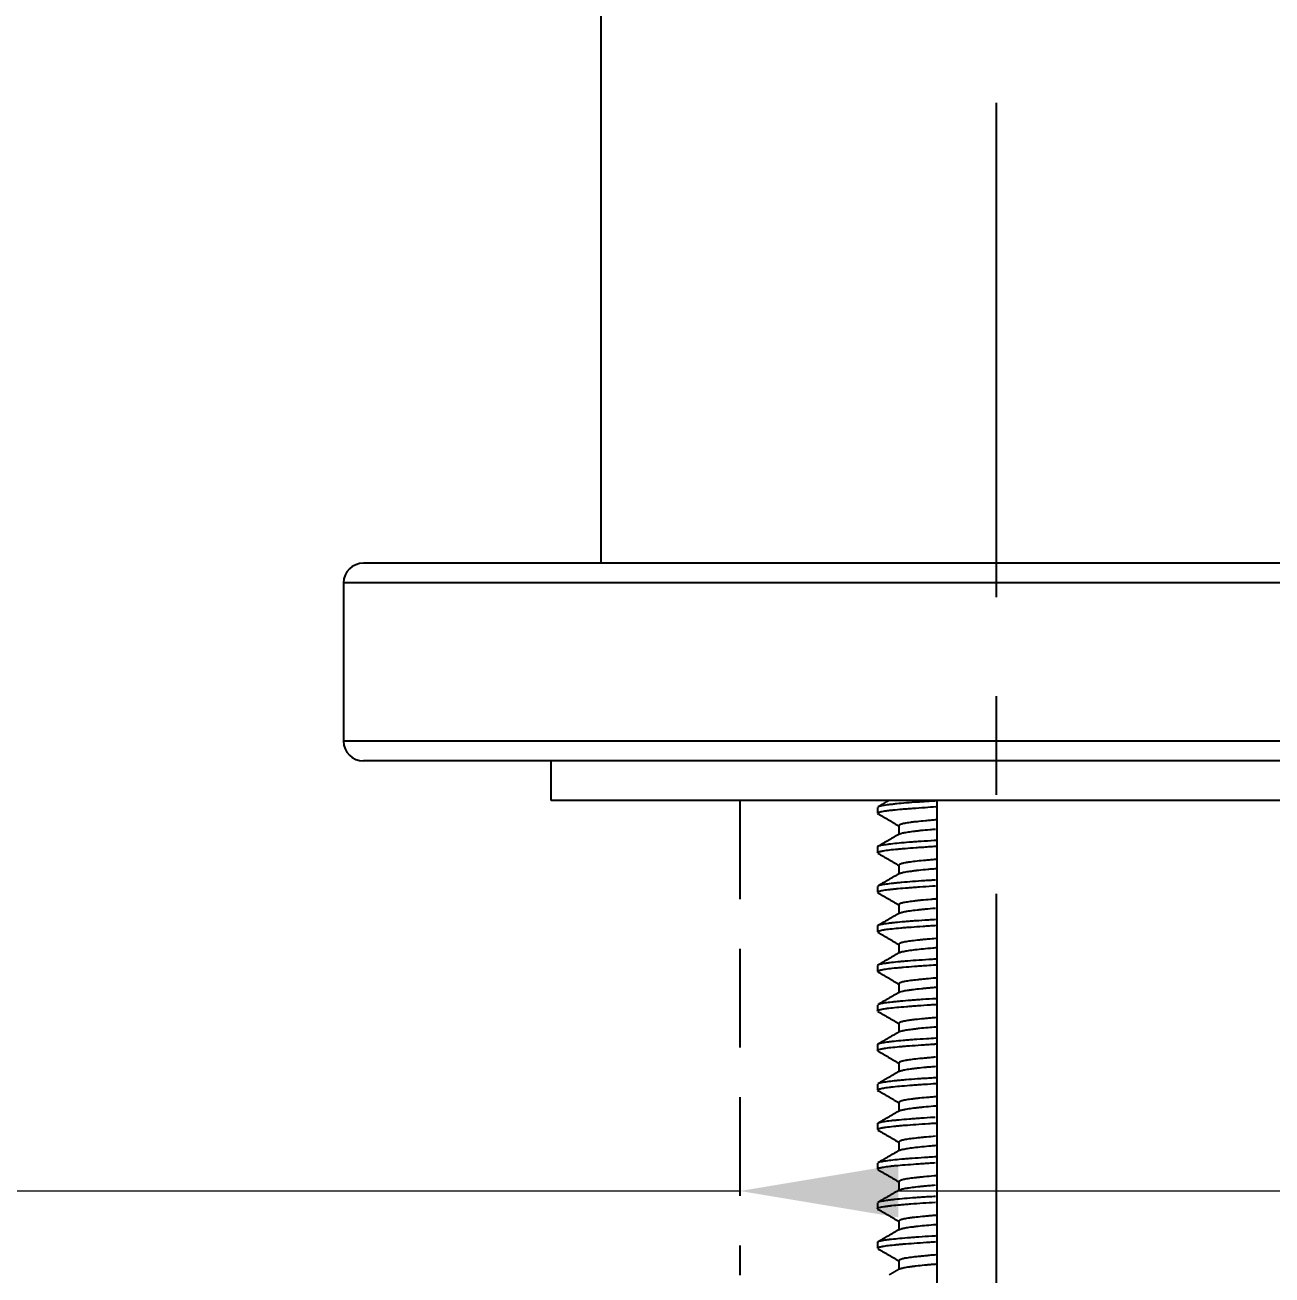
# Model space of a CAD drawing. Extents: x 1571 to 2360, y 0 to 579.
# Drawn here: x 1706.56 to 1738.09, y 242.79 to 274.4 of the extents above; entities that cross this region are included whole.
import ezdxf

# ---------------------------------------------------------------- set-up
doc = ezdxf.new("R2010")
doc.units = 0
doc.header["$LTSCALE"] = 10
doc.header["$MEASUREMENT"] = 0
doc.header["$PDMODE"] = 3
doc.header["$PDSIZE"] = -10
doc.linetypes.add('CENTER', pattern=[2, 1.25, -0.25, 0.25, -0.25])
doc.linetypes.add('HIDDEN', pattern=[0.375, 0.25, -0.125])
doc.layers.get('0').update_dxf_attribs({"linetype": 'CONTINUOUS'})
doc.layers.get('DEFPOINTS').update_dxf_attribs({"linetype": 'CONTINUOUS'})
doc.layers.add('1', color=7, linetype='CONTINUOUS')
doc.styles.add('Daelim Dimension', font='H2GTRE.TTF')
doc.dimstyles.new('DEFAULT', dxfattribs={"dimscale": 2, "dimtxt": 2, "dimasz": 2, "dimexe": 0, "dimexo": 2, "dimgap": 1, "dimtad": 1, "dimdec": 1, "dimzin": 9, "dimdsep": 46, "dimtxsty": 'Daelim Dimension', "dimcen": 0.5, "dimclrd": 252, "dimclre": 252, "dimclrt": 3, "dimadec": 1, "dimazin": 0, "dimtfac": 1, "dimtdec": 1, "dimtix": 1, "dimtmove": 0, "dimatfit": 3, "dimfxl": 1, "dimtolj": 1, "dimtzin": 1, "dimlwd": 9, "dimlwe": 9, "dimarcsym": 0})

# ---------------------------------------------------------------- blocks, each defined once
blk = doc.blocks.new('*D3')
at = {"color": 5, "lineweight": 9, "ltscale": 0.5, "transparency": 16777216}
for p, q in [((1724.641, 244.913), (1613.841, 244.913)), ((1724.641, 244.789), (1724.641, 244.913)), ((1755.641, 244.913), (1728.641, 244.913)), ((1759.641, 244.789), (1759.641, 244.913))]:
    blk.add_line(p, q, dxfattribs=at)
at = {"color": 5, "ltscale": 0.5, "transparency": 16777216}
for points in [[(1728.641, 245.58), (1728.641, 244.247), (1724.641, 244.913)], [(1755.641, 245.58), (1755.641, 244.247), (1759.641, 244.913)]]:
    blk.add_solid(points, dxfattribs=at)
at = {"layer": 'DEFPOINTS', "color": 0, "ltscale": 0.5, "transparency": 16777216}
for p in [(1724.641, 248.789), (1759.641, 248.789), (1759.641, 244.913)]:
    blk.add_point(p, dxfattribs=at)
at = {"color": 7, "lineweight": -3, "ltscale": 0.5, "transparency": 16777216, "insert": (1656.13, 253.105), "char_height": 10, "attachment_point": 5, "style": 'Daelim Dimension'}
blk.add_mtext('\\A1;설치구멍 %%C35', dxfattribs=at)

msp = doc.modelspace()

# ---------------------------------------------------------------- linework, layer by layer
at = {"color": 7, "linetype": 'HIDDEN', "lineweight": -3}
msp.add_line((1724.641, 254.789), (1724.641, 242.789), dxfattribs=at)
at = {"layer": '1', "color": 7, "linetype": 'Continuous', "lineweight": -3}
for p, q in [((1721.119, 386.289), (1721.119, 260.789)), ((1769.119, 260.789), (1715.119, 260.789)), ((1714.619, 260.289), (1714.619, 256.289)), ((1769.619, 260.289), (1714.619, 260.289)), ((1769.619, 256.289), (1714.619, 256.289)), ((1769.119, 255.789), (1715.119, 255.789)), ((1719.869, 254.789), (1719.869, 255.789)), ((1764.369, 254.789), (1719.869, 254.789)), ((1729.619, 254.792), (1729.619, 239.792)), ((1728.119, 254.612), (1728.119, 254.466)), ((1728.661, 254.154), (1728.661, 253.934)), ((1728.119, 253.612), (1728.119, 253.466)), ((1728.661, 253.154), (1728.661, 252.934)), ((1728.119, 252.612), (1728.119, 252.467)), ((1728.661, 252.154), (1728.661, 251.934)), ((1728.119, 251.612), (1728.119, 251.466)), ((1728.661, 251.154), (1728.661, 250.934)), ((1728.119, 250.613), (1728.119, 250.467)), ((1728.661, 250.153), (1728.661, 249.934)), ((1728.119, 249.612), (1728.119, 249.466)), ((1728.661, 249.154), (1728.661, 248.934)), ((1728.119, 248.612), (1728.119, 248.466)), ((1728.661, 248.153), (1728.661, 247.934)), ((1728.119, 247.612), (1728.119, 247.467)), ((1728.661, 247.154), (1728.661, 246.934)), ((1728.119, 246.612), (1728.119, 246.466)), ((1728.661, 246.154), (1728.661, 245.934)), ((1728.119, 245.613), (1728.119, 245.467)), ((1728.661, 245.153), (1728.661, 244.934)), ((1728.119, 244.612), (1728.119, 244.466)), ((1728.661, 244.154), (1728.661, 243.934)), ((1728.119, 243.612), (1728.119, 243.466)), ((1728.661, 243.153), (1728.661, 242.934))]:
    msp.add_line(p, q, dxfattribs=at)
at = {"layer": '1', "color": 1, "linetype": 'CENTER', "lineweight": -3}
msp.add_line((1731.119, 272.428), (1731.119, 169.65), dxfattribs=at)
at = {"layer": '1', "color": 7, "linetype": 'Continuous', "lineweight": -3}
for centre, start, end in [((1715.119, 260.289), 90, 180), ((1715.119, 256.289), 180, 270)]:
    msp.add_arc(centre, 0.5, start, end, dxfattribs=at)
for points in [[(1728.412, 254.789), (1728.268, 254.706), (1728.124, 254.622)], [(1728.122, 254.457), (1728.392, 254.301), (1728.661, 254.145)], [(1728.679, 253.944), (1728.401, 253.783), (1728.122, 253.621)], [(1728.124, 253.456), (1728.393, 253.301), (1728.661, 253.145)], [(1728.682, 252.946), (1728.404, 252.785), (1728.126, 252.623)], [(1728.127, 252.455), (1728.394, 252.3), (1728.661, 252.145)], [(1728.682, 251.946), (1728.404, 251.784), (1728.125, 251.623)], [(1728.123, 251.457), (1728.392, 251.301), (1728.661, 251.145)], [(1728.679, 250.944), (1728.401, 250.783), (1728.122, 250.621)], [(1728.123, 250.457), (1728.392, 250.301), (1728.661, 250.145)], [(1728.681, 249.945), (1728.403, 249.784), (1728.125, 249.623)], [(1728.127, 249.455), (1728.394, 249.3), (1728.661, 249.145)], [(1728.683, 248.947), (1728.405, 248.785), (1728.126, 248.623)], [(1728.124, 248.456), (1728.392, 248.301), (1728.661, 248.145)], [(1728.68, 247.945), (1728.401, 247.783), (1728.123, 247.621)], [(1728.122, 247.457), (1728.392, 247.301), (1728.661, 247.145)], [(1728.68, 246.945), (1728.402, 246.783), (1728.123, 246.622)], [(1728.126, 246.455), (1728.393, 246.3), (1728.661, 246.145)], [(1728.683, 245.947), (1728.405, 245.785), (1728.127, 245.624)], [(1728.125, 245.455), (1728.393, 245.3), (1728.661, 245.145)], [(1728.681, 244.945), (1728.402, 244.783), (1728.123, 244.622)], [(1728.122, 244.457), (1728.392, 244.301), (1728.661, 244.145)], [(1728.679, 243.944), (1728.401, 243.783), (1728.123, 243.621)], [(1728.124, 243.456), (1728.393, 243.3), (1728.661, 243.145)], [(1728.683, 242.946), (1728.547, 242.868), (1728.412, 242.789)]]:
    msp.add_open_spline(points, degree=2, dxfattribs=at)
for points, knots in [([(1729.596, 254.776), (1729.549, 254.773), (1729.502, 254.77), (1729.399, 254.764), (1729.344, 254.761), (1729.263, 254.756), (1729.236, 254.754), (1729.183, 254.75), (1729.158, 254.749), (1729.03, 254.74), (1728.935, 254.733), (1728.759, 254.718), (1728.677, 254.71), (1728.584, 254.701), (1728.566, 254.699), (1728.531, 254.695), (1728.48, 254.689), (1728.433, 254.684), (1728.347, 254.673), (1728.298, 254.666), (1728.237, 254.656), (1728.219, 254.652), (1728.195, 254.647), (1728.187, 254.645), (1728.174, 254.642), (1728.167, 254.64), (1728.147, 254.634), (1728.137, 254.63), (1728.13, 254.625)], [0, 0, 0, 0, 0.057954, 0.057954, 0.128976, 0.128976, 0.164487, 0.164487, 0.199998, 0.199998, 0.342043, 0.342043, 0.484088, 0.484088, 0.519599, 0.519599, 0.55511, 0.626132, 0.626132, 0.768177, 0.768177, 0.8392, 0.8392, 0.874711, 0.874711, 0.910222, 0.910222, 1, 1, 1, 1]), ([(1728.119, 254.465), (1728.119, 254.468), (1728.12, 254.47), (1728.126, 254.477), (1728.131, 254.481), (1728.154, 254.492), (1728.203, 254.507), (1728.287, 254.522), (1728.351, 254.531), (1728.365, 254.533), (1728.392, 254.536), (1728.436, 254.542), (1728.483, 254.547), (1728.584, 254.557), (1728.659, 254.564), (1728.783, 254.575), (1728.827, 254.578), (1728.894, 254.583), (1728.917, 254.585), (1728.965, 254.589), (1728.988, 254.59), (1729.11, 254.6), (1729.296, 254.613), (1729.501, 254.627), (1729.596, 254.633)], [0, 0, 0, 0, 0.047398, 0.047398, 0.112502, 0.112502, 0.24271, 0.372918, 0.372918, 0.40547, 0.40547, 0.438022, 0.503126, 0.503126, 0.633334, 0.633334, 0.698438, 0.698438, 0.73099, 0.73099, 0.763542, 0.763542, 0.89375, 1, 1, 1, 1]), ([(1729.608, 254.299), (1729.598, 254.298), (1729.588, 254.297), (1729.556, 254.294), (1729.535, 254.292), (1729.492, 254.288), (1729.471, 254.287), (1729.409, 254.281), (1729.369, 254.277), (1729.253, 254.267), (1729.182, 254.26), (1729.084, 254.249), (1729.053, 254.246), (1729.009, 254.24), (1728.994, 254.239), (1728.966, 254.235), (1728.953, 254.233), (1728.888, 254.224), (1728.843, 254.217), (1728.767, 254.202), (1728.737, 254.195), (1728.708, 254.185), (1728.702, 254.183), (1728.692, 254.179), (1728.688, 254.178), (1728.677, 254.172), (1728.671, 254.168), (1728.663, 254.16), (1728.661, 254.156), (1728.661, 254.152)], [0, 0, 0, 0, 0.016827, 0.016827, 0.054387, 0.054387, 0.091947, 0.091947, 0.167067, 0.167067, 0.317307, 0.317307, 0.392427, 0.392427, 0.429987, 0.429987, 0.467547, 0.467547, 0.617787, 0.617787, 0.768027, 0.768027, 0.805587, 0.805587, 0.843147, 0.843147, 0.918267, 0.918267, 1, 1, 1, 1]), ([(1728.673, 253.941), (1728.676, 253.942), (1728.679, 253.944), (1728.698, 253.953), (1728.721, 253.96), (1728.759, 253.969), (1728.767, 253.971), (1728.784, 253.974), (1728.793, 253.976), (1728.821, 253.981), (1728.842, 253.985), (1728.909, 253.996), (1728.961, 254.003), (1729.048, 254.014), (1729.094, 254.02), (1729.144, 254.026), (1729.179, 254.03), (1729.196, 254.032), (1729.286, 254.041), (1729.363, 254.048), (1729.49, 254.06), (1729.537, 254.063), (1729.585, 254.067)], [0, 0, 0, 0, 0.046703, 0.046703, 0.218406, 0.218406, 0.261332, 0.261332, 0.304258, 0.304258, 0.39011, 0.39011, 0.561813, 0.561813, 0.647665, 0.690591, 0.690591, 0.733516, 0.733516, 0.90522, 0.90522, 1, 1, 1, 1]), ([(1729.599, 253.776), (1729.583, 253.775), (1729.567, 253.774), (1729.435, 253.766), (1729.325, 253.76), (1729.168, 253.749), (1729.117, 253.746), (1729.018, 253.739), (1728.97, 253.735), (1728.83, 253.724), (1728.745, 253.716), (1728.589, 253.701), (1728.519, 253.694), (1728.441, 253.685), (1728.425, 253.683), (1728.396, 253.679), (1728.382, 253.677), (1728.341, 253.672), (1728.316, 253.668), (1728.248, 253.658), (1728.211, 253.651), (1728.169, 253.641), (1728.158, 253.637), (1728.144, 253.632), (1728.14, 253.631), (1728.132, 253.627), (1728.129, 253.625), (1728.122, 253.62), (1728.119, 253.616), (1728.119, 253.612)], [0, 0, 0, 0, 0.017708, 0.017708, 0.147916, 0.147916, 0.21302, 0.21302, 0.278125, 0.278125, 0.408333, 0.408333, 0.538541, 0.538541, 0.571093, 0.571093, 0.603645, 0.603645, 0.668749, 0.668749, 0.798957, 0.798957, 0.864061, 0.864061, 0.896613, 0.896613, 0.929166, 0.929166, 1, 1, 1, 1]), ([(1728.119, 253.465), (1728.119, 253.466), (1728.12, 253.467), (1728.122, 253.476), (1728.133, 253.483), (1728.164, 253.494), (1728.176, 253.498), (1728.199, 253.504), (1728.207, 253.506), (1728.224, 253.51), (1728.233, 253.512), (1728.281, 253.521), (1728.329, 253.528), (1728.44, 253.542), (1728.503, 253.549), (1728.593, 253.558), (1728.612, 253.56), (1728.65, 253.563), (1728.67, 253.565), (1728.73, 253.57), (1728.772, 253.574), (1728.902, 253.584), (1728.995, 253.591), (1729.145, 253.602), (1729.197, 253.606), (1729.276, 253.611), (1729.303, 253.613), (1729.358, 253.617), (1729.386, 253.619), (1729.475, 253.625), (1729.538, 253.629), (1729.601, 253.633)], [0, 0, 0, 0, 0.017705, 0.017705, 0.147914, 0.147914, 0.213018, 0.213018, 0.24557, 0.24557, 0.278123, 0.278123, 0.408331, 0.408331, 0.53854, 0.53854, 0.571092, 0.571092, 0.603644, 0.603644, 0.668749, 0.668749, 0.798957, 0.798957, 0.864062, 0.864062, 0.896614, 0.896614, 0.929166, 0.929166, 1, 1, 1, 1]), ([(1729.592, 253.297), (1729.567, 253.295), (1729.542, 253.293), (1729.475, 253.287), (1729.434, 253.283), (1729.374, 253.278), (1729.354, 253.276), (1729.315, 253.272), (1729.296, 253.271), (1729.202, 253.262), (1729.134, 253.255), (1729.01, 253.241), (1728.954, 253.234), (1728.893, 253.225), (1728.881, 253.223), (1728.858, 253.219), (1728.847, 253.217), (1728.816, 253.212), (1728.796, 253.208), (1728.745, 253.197), (1728.718, 253.189), (1728.689, 253.178), (1728.677, 253.172), (1728.669, 253.167), (1728.665, 253.163), (1728.664, 253.161), (1728.661, 253.157), (1728.661, 253.155), (1728.661, 253.152)], [0, 0, 0, 0, 0.04369, 0.04369, 0.119539, 0.119539, 0.157464, 0.157464, 0.195389, 0.195389, 0.347087, 0.347087, 0.498786, 0.498786, 0.536711, 0.536711, 0.574636, 0.574636, 0.650485, 0.650485, 0.802184, 0.802184, 0.878034, 0.915959, 0.915959, 0.953883, 0.953883, 1, 1, 1, 1]), ([(1728.677, 252.943), (1728.683, 252.946), (1728.689, 252.949), (1728.702, 252.953), (1728.707, 252.955), (1728.719, 252.959), (1728.725, 252.961), (1728.758, 252.969), (1728.792, 252.976), (1728.875, 252.991), (1728.923, 252.998), (1728.993, 253.007), (1729.007, 253.009), (1729.037, 253.013), (1729.052, 253.015), (1729.099, 253.021), (1729.131, 253.024), (1729.233, 253.036), (1729.307, 253.043), (1729.427, 253.054), (1729.468, 253.058), (1729.532, 253.063), (1729.554, 253.065), (1729.586, 253.067), (1729.595, 253.068), (1729.604, 253.069)], [0, 0, 0, 0, 0.070137, 0.070137, 0.11354, 0.11354, 0.156943, 0.156943, 0.330554, 0.330554, 0.504166, 0.504166, 0.547568, 0.547568, 0.590971, 0.590971, 0.677777, 0.677777, 0.851388, 0.851388, 0.938194, 0.938194, 0.981597, 0.981597, 1, 1, 1, 1]), ([(1728.119, 252.466), (1728.119, 252.469), (1728.121, 252.471), (1728.127, 252.478), (1728.133, 252.482), (1728.146, 252.488), (1728.151, 252.49), (1728.161, 252.493), (1728.167, 252.495), (1728.199, 252.505), (1728.268, 252.52), (1728.372, 252.534), (1728.448, 252.543), (1728.464, 252.545), (1728.496, 252.548), (1728.547, 252.554), (1728.601, 252.559), (1728.715, 252.569), (1728.799, 252.576), (1728.935, 252.586), (1728.982, 252.59), (1729.055, 252.595), (1729.08, 252.597), (1729.131, 252.601), (1729.157, 252.603), (1729.286, 252.612), (1729.418, 252.621), (1729.557, 252.63), (1729.581, 252.632)], [0, 0, 0, 0, 0.053574, 0.053574, 0.119225, 0.119225, 0.152051, 0.152051, 0.184876, 0.184876, 0.316178, 0.44748, 0.44748, 0.480306, 0.480306, 0.513132, 0.578783, 0.578783, 0.710085, 0.710085, 0.775736, 0.775736, 0.808561, 0.808561, 0.841387, 0.841387, 0.972689, 1, 1, 1, 1]), ([(1729.582, 252.775), (1729.547, 252.773), (1729.512, 252.771), (1729.449, 252.767), (1729.421, 252.765), (1729.365, 252.762), (1729.337, 252.76), (1729.201, 252.752), (1729.099, 252.745), (1728.908, 252.73), (1728.818, 252.723), (1728.715, 252.714), (1728.695, 252.712), (1728.655, 252.708), (1728.636, 252.706), (1728.579, 252.7), (1728.544, 252.697), (1728.443, 252.685), (1728.385, 252.678), (1728.309, 252.668), (1728.286, 252.664), (1728.244, 252.657), (1728.225, 252.653), (1728.176, 252.643), (1728.152, 252.636), (1728.136, 252.629), (1728.134, 252.628), (1728.133, 252.627)], [0, 0, 0, 0, 0.043402, 0.043402, 0.079571, 0.079571, 0.11574, 0.11574, 0.260415, 0.260415, 0.405091, 0.405091, 0.44126, 0.44126, 0.477428, 0.477428, 0.549766, 0.549766, 0.694442, 0.694442, 0.766779, 0.766779, 0.839117, 0.839117, 0.983792, 0.983792, 1, 1, 1, 1]), ([(1729.61, 252.299), (1729.602, 252.298), (1729.594, 252.297), (1729.542, 252.293), (1729.499, 252.289), (1729.375, 252.278), (1729.298, 252.271), (1729.19, 252.26), (1729.156, 252.257), (1729.106, 252.252), (1729.09, 252.25), (1729.059, 252.246), (1729.043, 252.244), (1728.969, 252.236), (1728.865, 252.221), (1728.788, 252.207), (1728.749, 252.197), (1728.741, 252.195), (1728.728, 252.192), (1728.721, 252.19), (1728.704, 252.184), (1728.694, 252.18), (1728.67, 252.169), (1728.662, 252.161), (1728.661, 252.154), (1728.661, 252.153), (1728.661, 252.153)], [0, 0, 0, 0, 0.013822, 0.013822, 0.088943, 0.088943, 0.239184, 0.239184, 0.314304, 0.314304, 0.351865, 0.351865, 0.389425, 0.389425, 0.539666, 0.689907, 0.689907, 0.727467, 0.727467, 0.765028, 0.765028, 0.840148, 0.840148, 0.990389, 0.990389, 1, 1, 1, 1]), ([(1728.675, 251.942), (1728.684, 251.947), (1728.715, 251.959), (1728.767, 251.971), (1728.815, 251.98), (1728.825, 251.982), (1728.846, 251.986), (1728.857, 251.987), (1728.891, 251.993), (1728.916, 251.997), (1728.994, 252.008), (1729.052, 252.015), (1729.15, 252.027), (1729.201, 252.032), (1729.256, 252.038), (1729.294, 252.042), (1729.313, 252.043), (1729.41, 252.053), (1729.493, 252.06), (1729.583, 252.067), (1729.585, 252.067), (1729.588, 252.068)], [0, 0, 0, 0, 0.12639, 0.300001, 0.300001, 0.343403, 0.343403, 0.386806, 0.386806, 0.473612, 0.473612, 0.647223, 0.647223, 0.734028, 0.777431, 0.777431, 0.820834, 0.820834, 0.994445, 0.994445, 1, 1, 1, 1]), ([(1729.584, 251.775), (1729.523, 251.772), (1729.463, 251.768), (1729.293, 251.758), (1729.187, 251.751), (1729.061, 251.742), (1729.037, 251.74), (1728.988, 251.736), (1728.917, 251.731), (1728.849, 251.725), (1728.72, 251.714), (1728.641, 251.707), (1728.534, 251.695), (1728.5, 251.692), (1728.452, 251.686), (1728.437, 251.684), (1728.407, 251.681), (1728.392, 251.679), (1728.323, 251.67), (1728.277, 251.663), (1728.201, 251.649), (1728.172, 251.642), (1728.147, 251.634), (1728.143, 251.632), (1728.135, 251.628), (1728.125, 251.623), (1728.12, 251.618), (1728.119, 251.614), (1728.119, 251.613), (1728.119, 251.613)], [0, 0, 0, 0, 0.069327, 0.069327, 0.20063, 0.20063, 0.233455, 0.233455, 0.266281, 0.331932, 0.331932, 0.463234, 0.463234, 0.528885, 0.528885, 0.561711, 0.561711, 0.594536, 0.594536, 0.725838, 0.725838, 0.85714, 0.85714, 0.889966, 0.889966, 0.922792, 0.988443, 0.988443, 1, 1, 1, 1]), ([(1728.119, 251.466), (1728.119, 251.467), (1728.12, 251.468), (1728.122, 251.473), (1728.126, 251.477), (1728.145, 251.488), (1728.167, 251.496), (1728.212, 251.507), (1728.23, 251.511), (1728.26, 251.517), (1728.27, 251.519), (1728.292, 251.522), (1728.304, 251.524), (1728.365, 251.533), (1728.422, 251.54), (1728.551, 251.554), (1728.624, 251.561), (1728.725, 251.57), (1728.745, 251.571), (1728.788, 251.575), (1728.81, 251.577), (1728.876, 251.582), (1728.922, 251.585), (1729.064, 251.596), (1729.164, 251.604), (1729.324, 251.615), (1729.379, 251.619), (1729.463, 251.624), (1729.492, 251.626), (1729.549, 251.63), (1729.579, 251.632), (1729.608, 251.634)], [0, 0, 0, 0, 0.023439, 0.023439, 0.088543, 0.088543, 0.218751, 0.218751, 0.283856, 0.283856, 0.316408, 0.316408, 0.34896, 0.34896, 0.479168, 0.479168, 0.609376, 0.609376, 0.641928, 0.641928, 0.67448, 0.67448, 0.739584, 0.739584, 0.869792, 0.869792, 0.934896, 0.934896, 0.967448, 0.967448, 1, 1, 1, 1]), ([(1729.596, 251.298), (1729.528, 251.292), (1729.463, 251.286), (1729.38, 251.278), (1729.36, 251.277), (1729.321, 251.273), (1729.302, 251.271), (1729.246, 251.266), (1729.21, 251.262), (1729.107, 251.252), (1729.045, 251.245), (1728.961, 251.234), (1728.934, 251.231), (1728.884, 251.223), (1728.861, 251.22), (1728.798, 251.209), (1728.763, 251.201), (1728.722, 251.19), (1728.704, 251.184), (1728.691, 251.179), (1728.683, 251.175), (1728.679, 251.173), (1728.666, 251.165), (1728.661, 251.159), (1728.661, 251.153)], [0, 0, 0, 0, 0.116504, 0.116504, 0.154429, 0.154429, 0.192353, 0.192353, 0.268202, 0.268202, 0.419901, 0.419901, 0.49575, 0.49575, 0.571599, 0.571599, 0.723297, 0.723297, 0.799146, 0.837071, 0.837071, 0.874995, 0.874995, 1, 1, 1, 1]), ([(1728.673, 250.941), (1728.679, 250.945), (1728.688, 250.948), (1728.708, 250.956), (1728.72, 250.959), (1728.741, 250.965), (1728.748, 250.966), (1728.764, 250.97), (1728.772, 250.972), (1728.815, 250.981), (1728.857, 250.988), (1728.954, 251.002), (1729.01, 251.01), (1729.136, 251.025), (1729.205, 251.033), (1729.353, 251.048), (1729.433, 251.055), (1729.54, 251.064), (1729.561, 251.065), (1729.591, 251.068), (1729.599, 251.068), (1729.606, 251.069)], [0, 0, 0, 0, 0.093751, 0.093751, 0.178669, 0.178669, 0.221128, 0.221128, 0.263588, 0.263588, 0.433424, 0.433424, 0.603261, 0.603261, 0.773098, 0.773098, 0.942935, 0.942935, 0.985394, 0.985394, 1, 1, 1, 1]), ([(1729.611, 250.777), (1729.603, 250.776), (1729.595, 250.776), (1729.557, 250.774), (1729.528, 250.772), (1729.384, 250.763), (1729.275, 250.756), (1729.07, 250.743), (1728.973, 250.736), (1728.859, 250.726), (1728.837, 250.724), (1728.793, 250.721), (1728.772, 250.719), (1728.709, 250.713), (1728.669, 250.709), (1728.556, 250.698), (1728.488, 250.691), (1728.398, 250.68), (1728.37, 250.676), (1728.331, 250.671), (1728.319, 250.669), (1728.295, 250.665), (1728.284, 250.664), (1728.23, 250.655), (1728.196, 250.648), (1728.151, 250.636), (1728.137, 250.63), (1728.129, 250.625)], [0, 0, 0, 0, 0.009853, 0.009853, 0.045045, 0.045045, 0.18581, 0.18581, 0.326575, 0.326575, 0.361767, 0.361767, 0.396958, 0.396958, 0.467341, 0.467341, 0.608106, 0.608106, 0.678489, 0.678489, 0.71368, 0.71368, 0.748872, 0.748872, 0.889637, 0.889637, 1, 1, 1, 1]), ([(1728.119, 250.465), (1728.119, 250.465), (1728.119, 250.465), (1728.119, 250.472), (1728.127, 250.48), (1728.154, 250.491), (1728.165, 250.495), (1728.185, 250.501), (1728.193, 250.502), (1728.208, 250.506), (1728.217, 250.508), (1728.262, 250.518), (1728.306, 250.525), (1728.412, 250.539), (1728.473, 250.546), (1728.561, 250.555), (1728.579, 250.557), (1728.616, 250.56), (1728.673, 250.565), (1728.733, 250.57), (1728.86, 250.581), (1728.951, 250.588), (1729.099, 250.599), (1729.149, 250.602), (1729.228, 250.608), (1729.255, 250.61), (1729.309, 250.614), (1729.336, 250.616), (1729.437, 250.623), (1729.512, 250.628), (1729.589, 250.632)], [0, 0, 0, 0, 0.002083, 0.002083, 0.132291, 0.132291, 0.197396, 0.197396, 0.229948, 0.229948, 0.2625, 0.2625, 0.392708, 0.392708, 0.522917, 0.522917, 0.555469, 0.555469, 0.588021, 0.653125, 0.653125, 0.783333, 0.783333, 0.848438, 0.848438, 0.88099, 0.88099, 0.913542, 0.913542, 1, 1, 1, 1]), ([(1729.596, 250.298), (1729.595, 250.297), (1729.594, 250.297), (1729.506, 250.29), (1729.423, 250.282), (1729.306, 250.272), (1729.25, 250.266), (1729.197, 250.261), (1729.162, 250.257), (1729.145, 250.256), (1729.062, 250.247), (1728.943, 250.233), (1728.851, 250.218), (1728.803, 250.209), (1728.793, 250.207), (1728.775, 250.204), (1728.767, 250.202), (1728.743, 250.196), (1728.729, 250.192), (1728.694, 250.181), (1728.677, 250.173), (1728.664, 250.162), (1728.662, 250.158), (1728.661, 250.154), (1728.661, 250.153), (1728.661, 250.153)], [0, 0, 0, 0, 0.001213, 0.001213, 0.152912, 0.152912, 0.228761, 0.266686, 0.266686, 0.30461, 0.30461, 0.456309, 0.608007, 0.608007, 0.645932, 0.645932, 0.683857, 0.683857, 0.759706, 0.759706, 0.911404, 0.911404, 0.987254, 0.987254, 1, 1, 1, 1]), ([(1728.676, 249.942), (1728.679, 249.944), (1728.682, 249.946), (1728.702, 249.955), (1728.75, 249.968), (1728.826, 249.983), (1728.884, 249.992), (1728.896, 249.994), (1728.92, 249.997), (1728.933, 249.999), (1728.973, 250.005), (1729.001, 250.008), (1729.09, 250.02), (1729.155, 250.027), (1729.262, 250.039), (1729.3, 250.042), (1729.358, 250.048), (1729.378, 250.05), (1729.419, 250.053), (1729.439, 250.055), (1729.503, 250.061), (1729.547, 250.064), (1729.592, 250.068)], [0, 0, 0, 0, 0.043057, 0.043057, 0.216668, 0.390279, 0.390279, 0.433682, 0.433682, 0.477084, 0.477084, 0.56389, 0.56389, 0.737501, 0.737501, 0.824306, 0.824306, 0.867709, 0.867709, 0.911111, 0.911111, 1, 1, 1, 1]), ([(1729.592, 249.776), (1729.478, 249.769), (1729.367, 249.762), (1729.235, 249.754), (1729.208, 249.752), (1729.156, 249.748), (1729.131, 249.747), (1729.055, 249.741), (1729.006, 249.738), (1728.865, 249.727), (1728.778, 249.719), (1728.658, 249.708), (1728.62, 249.704), (1728.565, 249.699), (1728.547, 249.697), (1728.513, 249.693), (1728.496, 249.691), (1728.415, 249.682), (1728.359, 249.675), (1728.264, 249.661), (1728.225, 249.654), (1728.187, 249.645), (1728.18, 249.644), (1728.167, 249.64), (1728.15, 249.635), (1728.137, 249.63), (1728.131, 249.627)], [0, 0, 0, 0, 0.141054, 0.141054, 0.176892, 0.176892, 0.212729, 0.212729, 0.284403, 0.284403, 0.427751, 0.427751, 0.499425, 0.499425, 0.535263, 0.535263, 0.5711, 0.5711, 0.714448, 0.714448, 0.857796, 0.857796, 0.893634, 0.893634, 0.929471, 1, 1, 1, 1]), ([(1728.119, 249.465), (1728.119, 249.467), (1728.12, 249.469), (1728.122, 249.473), (1728.124, 249.475), (1728.129, 249.479), (1728.131, 249.48), (1728.142, 249.486), (1728.151, 249.49), (1728.185, 249.501), (1728.217, 249.509), (1728.278, 249.52), (1728.3, 249.524), (1728.338, 249.529), (1728.351, 249.531), (1728.378, 249.535), (1728.392, 249.536), (1728.465, 249.545), (1728.597, 249.559), (1728.759, 249.573), (1728.87, 249.581), (1728.893, 249.583), (1728.94, 249.587), (1728.963, 249.589), (1729.035, 249.594), (1729.085, 249.598), (1729.237, 249.609), (1729.344, 249.616), (1729.501, 249.627), (1729.546, 249.63), (1729.592, 249.633)], [0, 0, 0, 0, 0.037497, 0.037497, 0.070049, 0.070049, 0.102601, 0.102601, 0.167705, 0.167705, 0.297914, 0.297914, 0.363018, 0.363018, 0.395571, 0.395571, 0.428123, 0.428123, 0.558332, 0.68854, 0.68854, 0.721093, 0.721093, 0.753645, 0.753645, 0.818749, 0.818749, 0.948958, 0.948958, 1, 1, 1, 1]), ([(1729.598, 249.298), (1729.576, 249.296), (1729.555, 249.294), (1729.512, 249.29), (1729.49, 249.288), (1729.448, 249.285), (1729.428, 249.283), (1729.367, 249.277), (1729.328, 249.274), (1729.216, 249.263), (1729.147, 249.256), (1729.052, 249.245), (1729.022, 249.242), (1728.979, 249.237), (1728.966, 249.235), (1728.939, 249.231), (1728.926, 249.229), (1728.864, 249.22), (1728.821, 249.213), (1728.751, 249.198), (1728.723, 249.191), (1728.697, 249.181), (1728.692, 249.179), (1728.684, 249.176), (1728.68, 249.174), (1728.671, 249.168), (1728.666, 249.164), (1728.662, 249.158), (1728.661, 249.155), (1728.661, 249.153)], [0, 0, 0, 0, 0.037621, 0.037621, 0.075546, 0.075546, 0.113471, 0.113471, 0.189321, 0.189321, 0.34102, 0.34102, 0.41687, 0.41687, 0.454795, 0.454795, 0.492719, 0.492719, 0.644419, 0.644419, 0.796118, 0.796118, 0.834043, 0.834043, 0.871968, 0.871968, 0.947817, 0.947817, 1, 1, 1, 1]), ([(1729.595, 248.776), (1729.511, 248.771), (1729.431, 248.766), (1729.244, 248.754), (1729.14, 248.748), (1729.017, 248.739), (1728.993, 248.737), (1728.946, 248.733), (1728.922, 248.731), (1728.853, 248.726), (1728.809, 248.722), (1728.683, 248.711), (1728.606, 248.703), (1728.503, 248.692), (1728.471, 248.688), (1728.425, 248.683), (1728.41, 248.681), (1728.381, 248.677), (1728.367, 248.676), (1728.301, 248.667), (1728.257, 248.66), (1728.187, 248.646), (1728.161, 248.639), (1728.139, 248.631), (1728.136, 248.629), (1728.129, 248.625), (1728.127, 248.624), (1728.121, 248.619), (1728.119, 248.615), (1728.119, 248.612)], [0, 0, 0, 0, 0.092708, 0.092708, 0.222916, 0.222916, 0.255468, 0.255468, 0.288021, 0.288021, 0.353125, 0.353125, 0.483333, 0.483333, 0.548437, 0.548437, 0.580989, 0.580989, 0.613541, 0.613541, 0.74375, 0.74375, 0.873958, 0.873958, 0.90651, 0.90651, 0.939062, 0.939062, 1, 1, 1, 1]), ([(1728.676, 248.942), (1728.676, 248.942), (1728.676, 248.943), (1728.689, 248.95), (1728.709, 248.956), (1728.743, 248.965), (1728.75, 248.967), (1728.766, 248.971), (1728.775, 248.972), (1728.801, 248.978), (1728.821, 248.981), (1728.884, 248.992), (1728.933, 248.999), (1729.017, 249.011), (1729.062, 249.016), (1729.11, 249.022), (1729.143, 249.026), (1729.16, 249.028), (1729.247, 249.037), (1729.322, 249.045), (1729.462, 249.057), (1729.526, 249.063), (1729.592, 249.068)], [0, 0, 0, 0, 0.001387, 0.001387, 0.174998, 0.174998, 0.218401, 0.218401, 0.261804, 0.261804, 0.34861, 0.34861, 0.522221, 0.522221, 0.609027, 0.65243, 0.65243, 0.695833, 0.695833, 0.869444, 0.869444, 1, 1, 1, 1]), ([(1728.119, 248.465), (1728.119, 248.466), (1728.119, 248.466), (1728.12, 248.47), (1728.122, 248.474), (1728.137, 248.485), (1728.156, 248.493), (1728.198, 248.504), (1728.214, 248.508), (1728.242, 248.513), (1728.252, 248.515), (1728.272, 248.519), (1728.283, 248.521), (1728.341, 248.53), (1728.395, 248.537), (1728.519, 248.551), (1728.59, 248.558), (1728.688, 248.567), (1728.709, 248.568), (1728.75, 248.572), (1728.813, 248.577), (1728.88, 248.582), (1729.018, 248.593), (1729.117, 248.6), (1729.275, 248.611), (1729.329, 248.615), (1729.441, 248.623), (1729.497, 248.627), (1729.569, 248.631), (1729.583, 248.632), (1729.597, 248.633)], [0, 0, 0, 0, 0.007813, 0.007813, 0.072917, 0.072917, 0.203125, 0.203125, 0.268229, 0.268229, 0.300781, 0.300781, 0.333333, 0.333333, 0.463542, 0.463542, 0.59375, 0.59375, 0.626302, 0.626302, 0.658854, 0.723958, 0.723958, 0.854167, 0.854167, 0.919271, 0.919271, 0.984375, 0.984375, 1, 1, 1, 1]), ([(1729.582, 248.296), (1729.545, 248.293), (1729.509, 248.29), (1729.432, 248.283), (1729.392, 248.279), (1729.333, 248.274), (1729.314, 248.272), (1729.276, 248.269), (1729.257, 248.267), (1729.166, 248.258), (1729.099, 248.251), (1728.98, 248.237), (1728.927, 248.23), (1728.869, 248.221), (1728.857, 248.219), (1728.836, 248.215), (1728.825, 248.214), (1728.796, 248.208), (1728.778, 248.204), (1728.73, 248.193), (1728.706, 248.185), (1728.68, 248.174), (1728.671, 248.168), (1728.665, 248.163), (1728.662, 248.159), (1728.662, 248.157), (1728.661, 248.154), (1728.661, 248.154), (1728.661, 248.153)], [0, 0, 0, 0, 0.06495, 0.06495, 0.141543, 0.141543, 0.17984, 0.17984, 0.218136, 0.218136, 0.371322, 0.371322, 0.524508, 0.524508, 0.562804, 0.562804, 0.6011, 0.6011, 0.677693, 0.677693, 0.830879, 0.830879, 0.907472, 0.945768, 0.945768, 0.984065, 0.984065, 1, 1, 1, 1]), ([(1728.674, 247.941), (1728.677, 247.943), (1728.682, 247.946), (1728.692, 247.95), (1728.696, 247.952), (1728.707, 247.955), (1728.712, 247.957), (1728.742, 247.966), (1728.774, 247.973), (1728.852, 247.987), (1728.897, 247.994), (1728.964, 248.003), (1728.978, 248.005), (1729.006, 248.009), (1729.021, 248.011), (1729.066, 248.017), (1729.097, 248.02), (1729.196, 248.032), (1729.268, 248.039), (1729.385, 248.05), (1729.425, 248.054), (1729.488, 248.059), (1729.51, 248.061), (1729.552, 248.065), (1729.573, 248.066), (1729.595, 248.068)], [0, 0, 0, 0, 0.057006, 0.057006, 0.099932, 0.099932, 0.142857, 0.142857, 0.314561, 0.314561, 0.486264, 0.486264, 0.52919, 0.52919, 0.572115, 0.572115, 0.657967, 0.657967, 0.82967, 0.82967, 0.915522, 0.915522, 0.958448, 0.958448, 1, 1, 1, 1]), ([(1728.119, 247.465), (1728.119, 247.471), (1728.125, 247.477), (1728.145, 247.488), (1728.155, 247.491), (1728.179, 247.499), (1728.193, 247.503), (1728.243, 247.514), (1728.285, 247.521), (1728.36, 247.532), (1728.388, 247.536), (1728.432, 247.541), (1728.447, 247.543), (1728.479, 247.547), (1728.496, 247.548), (1728.58, 247.557), (1728.73, 247.571), (1728.908, 247.584), (1729.029, 247.594), (1729.054, 247.595), (1729.104, 247.599), (1729.181, 247.605), (1729.26, 247.61), (1729.405, 247.62), (1729.501, 247.627), (1729.6, 247.633)], [0, 0, 0, 0, 0.108329, 0.108329, 0.173434, 0.173434, 0.238538, 0.238538, 0.368747, 0.368747, 0.433851, 0.433851, 0.466404, 0.466404, 0.498956, 0.498956, 0.629165, 0.759374, 0.759374, 0.791926, 0.791926, 0.824478, 0.889582, 0.889582, 1, 1, 1, 1]), ([(1729.6, 247.776), (1729.548, 247.773), (1729.498, 247.77), (1729.42, 247.765), (1729.391, 247.764), (1729.336, 247.76), (1729.254, 247.755), (1729.176, 247.75), (1729.024, 247.739), (1728.929, 247.732), (1728.797, 247.721), (1728.755, 247.717), (1728.694, 247.712), (1728.674, 247.71), (1728.635, 247.706), (1728.616, 247.704), (1728.523, 247.695), (1728.393, 247.68), (1728.295, 247.666), (1728.244, 247.657), (1728.235, 247.655), (1728.217, 247.652), (1728.191, 247.646), (1728.171, 247.641), (1728.147, 247.634), (1728.137, 247.63), (1728.13, 247.626)], [0, 0, 0, 0, 0.062499, 0.062499, 0.098011, 0.098011, 0.133522, 0.204544, 0.204544, 0.346589, 0.346589, 0.417612, 0.417612, 0.453123, 0.453123, 0.488634, 0.488634, 0.630679, 0.772724, 0.772724, 0.808235, 0.808235, 0.843747, 0.914769, 0.914769, 1, 1, 1, 1]), ([(1729.618, 247.299), (1729.592, 247.297), (1729.566, 247.295), (1729.497, 247.289), (1729.455, 247.285), (1729.334, 247.274), (1729.259, 247.267), (1729.155, 247.257), (1729.121, 247.253), (1729.073, 247.248), (1729.058, 247.246), (1729.027, 247.243), (1729.013, 247.241), (1728.941, 247.232), (1728.841, 247.218), (1728.77, 247.203), (1728.734, 247.193), (1728.727, 247.191), (1728.715, 247.188), (1728.709, 247.186), (1728.693, 247.18), (1728.685, 247.176), (1728.666, 247.165), (1728.66, 247.159), (1728.661, 247.152)], [0, 0, 0, 0, 0.043452, 0.043452, 0.117857, 0.117857, 0.266666, 0.266666, 0.34107, 0.34107, 0.378273, 0.378273, 0.415475, 0.415475, 0.564284, 0.713093, 0.713093, 0.750295, 0.750295, 0.787497, 0.787497, 0.861902, 0.861902, 1, 1, 1, 1]), ([(1728.672, 246.94), (1728.679, 246.945), (1728.705, 246.956), (1728.751, 246.968), (1728.795, 246.976), (1728.805, 246.978), (1728.824, 246.982), (1728.835, 246.984), (1728.867, 246.989), (1728.89, 246.993), (1728.965, 247.004), (1729.021, 247.011), (1729.116, 247.023), (1729.165, 247.028), (1729.219, 247.034), (1729.255, 247.038), (1729.274, 247.04), (1729.368, 247.049), (1729.449, 247.056), (1729.555, 247.065), (1729.575, 247.066), (1729.595, 247.068)], [0, 0, 0, 0, 0.111413, 0.28125, 0.28125, 0.323709, 0.323709, 0.366169, 0.366169, 0.451087, 0.451087, 0.620924, 0.620924, 0.705843, 0.748302, 0.748302, 0.790761, 0.790761, 0.960598, 0.960598, 1, 1, 1, 1]), ([(1729.58, 246.775), (1729.568, 246.774), (1729.556, 246.774), (1729.429, 246.766), (1729.319, 246.759), (1729.161, 246.749), (1729.11, 246.745), (1729.01, 246.738), (1728.963, 246.735), (1728.824, 246.723), (1728.74, 246.716), (1728.623, 246.705), (1728.586, 246.701), (1728.534, 246.695), (1728.517, 246.694), (1728.483, 246.69), (1728.467, 246.688), (1728.389, 246.679), (1728.335, 246.672), (1728.245, 246.658), (1728.209, 246.651), (1728.175, 246.642), (1728.168, 246.64), (1728.157, 246.637), (1728.152, 246.635), (1728.138, 246.63), (1728.131, 246.627), (1728.122, 246.62), (1728.119, 246.616), (1728.119, 246.612)], [0, 0, 0, 0, 0.013655, 0.013655, 0.144958, 0.144958, 0.21061, 0.21061, 0.276261, 0.276261, 0.407564, 0.407564, 0.473215, 0.473215, 0.506041, 0.506041, 0.538867, 0.538867, 0.67017, 0.67017, 0.801472, 0.801472, 0.834298, 0.834298, 0.867124, 0.867124, 0.932775, 0.932775, 1, 1, 1, 1]), ([(1728.119, 246.466), (1728.119, 246.466), (1728.119, 246.467), (1728.121, 246.475), (1728.133, 246.483), (1728.173, 246.498), (1728.201, 246.505), (1728.249, 246.515), (1728.259, 246.517), (1728.28, 246.52), (1728.292, 246.522), (1728.327, 246.528), (1728.353, 246.531), (1728.436, 246.542), (1728.499, 246.549), (1728.606, 246.559), (1728.644, 246.563), (1728.703, 246.568), (1728.724, 246.57), (1728.765, 246.573), (1728.787, 246.575), (1728.896, 246.584), (1728.99, 246.591), (1729.189, 246.605), (1729.294, 246.613), (1729.433, 246.622), (1729.462, 246.624), (1729.519, 246.628), (1729.548, 246.63), (1729.586, 246.632), (1729.595, 246.633), (1729.604, 246.633)], [0, 0, 0, 0, 0.013541, 0.013541, 0.14375, 0.14375, 0.273958, 0.273958, 0.30651, 0.30651, 0.339062, 0.339062, 0.404166, 0.404166, 0.534375, 0.534375, 0.599479, 0.599479, 0.632031, 0.632031, 0.664583, 0.664583, 0.794792, 0.794792, 0.925, 0.925, 0.957552, 0.957552, 0.990104, 0.990104, 1, 1, 1, 1]), ([(1729.586, 246.297), (1729.506, 246.29), (1729.431, 246.283), (1729.339, 246.275), (1729.32, 246.273), (1729.282, 246.269), (1729.263, 246.267), (1729.209, 246.262), (1729.174, 246.259), (1729.074, 246.248), (1729.014, 246.241), (1728.933, 246.231), (1728.908, 246.227), (1728.861, 246.22), (1728.839, 246.216), (1728.779, 246.205), (1728.747, 246.197), (1728.71, 246.186), (1728.694, 246.18), (1728.682, 246.175), (1728.675, 246.171), (1728.673, 246.169), (1728.664, 246.162), (1728.661, 246.158), (1728.661, 246.153)], [0, 0, 0, 0, 0.13848, 0.13848, 0.176777, 0.176777, 0.215073, 0.215073, 0.291667, 0.291667, 0.444853, 0.444853, 0.521446, 0.521446, 0.598039, 0.598039, 0.751226, 0.751226, 0.827819, 0.866115, 0.866115, 0.904412, 0.904412, 1, 1, 1, 1]), ([(1728.676, 245.943), (1728.68, 245.945), (1728.684, 245.947), (1728.698, 245.952), (1728.708, 245.956), (1728.727, 245.961), (1728.733, 245.963), (1728.747, 245.966), (1728.755, 245.968), (1728.795, 245.977), (1728.834, 245.984), (1728.927, 245.999), (1728.98, 246.006), (1729.102, 246.021), (1729.168, 246.029), (1729.313, 246.044), (1729.391, 246.051), (1729.495, 246.06), (1729.517, 246.062), (1729.56, 246.065), (1729.582, 246.067), (1729.608, 246.069), (1729.611, 246.069), (1729.614, 246.07)], [0, 0, 0, 0, 0.04945, 0.04945, 0.135302, 0.135302, 0.178228, 0.178228, 0.221154, 0.221154, 0.392857, 0.392857, 0.56456, 0.56456, 0.736264, 0.736264, 0.907967, 0.907967, 0.950893, 0.950893, 0.993819, 0.993819, 1, 1, 1, 1]), ([(1728.12, 245.464), (1728.119, 245.468), (1728.12, 245.471), (1728.13, 245.481), (1728.146, 245.489), (1728.178, 245.499), (1728.185, 245.5), (1728.2, 245.504), (1728.224, 245.51), (1728.253, 245.516), (1728.317, 245.527), (1728.369, 245.534), (1728.459, 245.544), (1728.491, 245.548), (1728.542, 245.553), (1728.56, 245.555), (1728.596, 245.558), (1728.615, 245.56), (1728.71, 245.569), (1728.793, 245.575), (1728.974, 245.589), (1729.071, 245.597), (1729.201, 245.606), (1729.227, 245.608), (1729.281, 245.612), (1729.362, 245.617), (1729.446, 245.623), (1729.53, 245.629), (1729.558, 245.63), (1729.585, 245.632)], [0, 0, 0, 0, 0.05729, 0.05729, 0.187498, 0.187498, 0.220051, 0.220051, 0.252603, 0.317707, 0.317707, 0.447916, 0.447916, 0.51302, 0.51302, 0.545572, 0.545572, 0.578124, 0.578124, 0.708333, 0.708333, 0.838541, 0.838541, 0.871093, 0.871093, 0.903645, 0.96875, 0.96875, 1, 1, 1, 1]), ([(1729.607, 245.777), (1729.59, 245.776), (1729.573, 245.775), (1729.526, 245.772), (1729.497, 245.77), (1729.412, 245.765), (1729.357, 245.762), (1729.195, 245.751), (1729.093, 245.744), (1728.95, 245.734), (1728.903, 245.73), (1728.836, 245.724), (1728.814, 245.722), (1728.771, 245.719), (1728.75, 245.717), (1728.647, 245.707), (1728.498, 245.692), (1728.381, 245.678), (1728.306, 245.667), (1728.283, 245.663), (1728.241, 245.656), (1728.223, 245.653), (1728.174, 245.643), (1728.151, 245.636), (1728.135, 245.629), (1728.134, 245.628), (1728.133, 245.627)], [0, 0, 0, 0, 0.020929, 0.020929, 0.056766, 0.056766, 0.12844, 0.12844, 0.271788, 0.271788, 0.343463, 0.343463, 0.3793, 0.3793, 0.415137, 0.415137, 0.558485, 0.701834, 0.701834, 0.773508, 0.773508, 0.845182, 0.845182, 0.98853, 0.98853, 1, 1, 1, 1]), ([(1729.603, 245.298), (1729.584, 245.297), (1729.566, 245.295), (1729.462, 245.286), (1729.381, 245.279), (1729.267, 245.268), (1729.213, 245.263), (1729.161, 245.257), (1729.127, 245.254), (1729.111, 245.252), (1729.03, 245.243), (1728.916, 245.229), (1728.829, 245.215), (1728.784, 245.205), (1728.775, 245.203), (1728.758, 245.2), (1728.751, 245.198), (1728.729, 245.192), (1728.716, 245.188), (1728.684, 245.177), (1728.671, 245.169), (1728.662, 245.159), (1728.661, 245.155), (1728.661, 245.152)], [0, 0, 0, 0, 0.03125, 0.03125, 0.18149, 0.18149, 0.25661, 0.294171, 0.294171, 0.331731, 0.331731, 0.481971, 0.632211, 0.632211, 0.669771, 0.669771, 0.707331, 0.707331, 0.782451, 0.782451, 0.932692, 0.932692, 1, 1, 1, 1]), ([(1728.672, 244.94), (1728.674, 244.941), (1728.676, 244.943), (1728.692, 244.951), (1728.734, 244.965), (1728.806, 244.979), (1728.86, 244.988), (1728.871, 244.99), (1728.895, 244.993), (1728.907, 244.995), (1728.945, 245.001), (1728.972, 245.005), (1729.057, 245.016), (1729.12, 245.023), (1729.225, 245.035), (1729.261, 245.038), (1729.318, 245.044), (1729.337, 245.046), (1729.377, 245.05), (1729.397, 245.051), (1729.47, 245.058), (1729.525, 245.062), (1729.582, 245.067)], [0, 0, 0, 0, 0.03022, 0.03022, 0.201923, 0.373627, 0.373627, 0.416552, 0.416552, 0.459478, 0.459478, 0.54533, 0.54533, 0.717033, 0.717033, 0.802884, 0.802884, 0.84581, 0.84581, 0.888736, 0.888736, 1, 1, 1, 1]), ([(1729.588, 244.776), (1729.523, 244.772), (1729.459, 244.768), (1729.341, 244.761), (1729.287, 244.757), (1729.207, 244.752), (1729.181, 244.75), (1729.129, 244.747), (1729.104, 244.745), (1728.979, 244.736), (1728.887, 244.729), (1728.715, 244.714), (1728.636, 244.706), (1728.547, 244.697), (1728.529, 244.695), (1728.495, 244.691), (1728.446, 244.686), (1728.402, 244.68), (1728.32, 244.669), (1728.274, 244.662), (1728.218, 244.652), (1728.201, 244.649), (1728.18, 244.643), (1728.173, 244.642), (1728.161, 244.638), (1728.155, 244.637), (1728.142, 244.632), (1728.136, 244.629), (1728.131, 244.626)], [0, 0, 0, 0, 0.080275, 0.080275, 0.151949, 0.151949, 0.187786, 0.187786, 0.223623, 0.223623, 0.366972, 0.366972, 0.51032, 0.51032, 0.546157, 0.546157, 0.581994, 0.653668, 0.653668, 0.797017, 0.797017, 0.868691, 0.868691, 0.904528, 0.904528, 0.940365, 0.940365, 1, 1, 1, 1]), ([(1728.12, 244.465), (1728.119, 244.466), (1728.119, 244.468), (1728.121, 244.471), (1728.122, 244.473), (1728.126, 244.477), (1728.128, 244.479), (1728.144, 244.488), (1728.165, 244.496), (1728.225, 244.511), (1728.264, 244.518), (1728.324, 244.527), (1728.337, 244.529), (1728.363, 244.533), (1728.377, 244.534), (1728.42, 244.54), (1728.45, 244.543), (1728.547, 244.554), (1728.619, 244.561), (1728.739, 244.571), (1728.781, 244.574), (1728.847, 244.58), (1728.869, 244.581), (1728.915, 244.585), (1728.939, 244.587), (1729.057, 244.596), (1729.158, 244.603), (1729.367, 244.618), (1729.475, 244.625), (1729.588, 244.632)], [0, 0, 0, 0, 0.027605, 0.027605, 0.060157, 0.060157, 0.092709, 0.092709, 0.222918, 0.222918, 0.353126, 0.353126, 0.385678, 0.385678, 0.41823, 0.41823, 0.483334, 0.483334, 0.613542, 0.613542, 0.678646, 0.678646, 0.711198, 0.711198, 0.74375, 0.74375, 0.873958, 0.873958, 1, 1, 1, 1]), ([(1729.589, 244.297), (1729.555, 244.294), (1729.522, 244.291), (1729.468, 244.286), (1729.447, 244.284), (1729.406, 244.281), (1729.386, 244.279), (1729.326, 244.273), (1729.288, 244.27), (1729.179, 244.259), (1729.112, 244.252), (1729.021, 244.242), (1728.992, 244.238), (1728.951, 244.233), (1728.938, 244.231), (1728.912, 244.228), (1728.9, 244.226), (1728.841, 244.217), (1728.801, 244.209), (1728.736, 244.194), (1728.71, 244.187), (1728.688, 244.177), (1728.684, 244.175), (1728.677, 244.172), (1728.673, 244.17), (1728.666, 244.164), (1728.663, 244.16), (1728.661, 244.155), (1728.661, 244.154), (1728.661, 244.152)], [0, 0, 0, 0, 0.058252, 0.058252, 0.096177, 0.096177, 0.134102, 0.134102, 0.209951, 0.209951, 0.36165, 0.36165, 0.437499, 0.437499, 0.475424, 0.475424, 0.513348, 0.513348, 0.665047, 0.665047, 0.816746, 0.816746, 0.854671, 0.854671, 0.892595, 0.892595, 0.968445, 0.968445, 1, 1, 1, 1]), ([(1728.672, 243.94), (1728.682, 243.947), (1728.699, 243.953), (1728.729, 243.962), (1728.735, 243.963), (1728.75, 243.967), (1728.758, 243.969), (1728.782, 243.974), (1728.8, 243.978), (1728.86, 243.988), (1728.907, 243.996), (1728.987, 244.007), (1729.03, 244.012), (1729.077, 244.018), (1729.109, 244.022), (1729.126, 244.024), (1729.21, 244.033), (1729.283, 244.041), (1729.435, 244.055), (1729.515, 244.062), (1729.599, 244.068)], [0, 0, 0, 0, 0.158966, 0.158966, 0.201425, 0.201425, 0.243884, 0.243884, 0.328803, 0.328803, 0.49864, 0.49864, 0.583559, 0.626018, 0.626018, 0.668477, 0.668477, 0.838315, 0.838315, 1, 1, 1, 1]), ([(1729.591, 243.776), (1729.557, 243.774), (1729.524, 243.772), (1729.377, 243.763), (1729.269, 243.756), (1729.115, 243.746), (1729.065, 243.742), (1728.992, 243.737), (1728.968, 243.735), (1728.921, 243.731), (1728.898, 243.729), (1728.784, 243.72), (1728.619, 243.705), (1728.484, 243.69), (1728.409, 243.681), (1728.395, 243.679), (1728.367, 243.675), (1728.353, 243.674), (1728.315, 243.668), (1728.291, 243.665), (1728.228, 243.654), (1728.194, 243.648), (1728.157, 243.637), (1728.147, 243.634), (1728.135, 243.629), (1728.132, 243.627), (1728.127, 243.623), (1728.124, 243.622), (1728.12, 243.617), (1728.119, 243.614), (1728.119, 243.612)], [0, 0, 0, 0, 0.037499, 0.037499, 0.167707, 0.167707, 0.23281, 0.23281, 0.265362, 0.265362, 0.297914, 0.297914, 0.428121, 0.558329, 0.558329, 0.590881, 0.590881, 0.623433, 0.623433, 0.688536, 0.688536, 0.818744, 0.818744, 0.883847, 0.883847, 0.916399, 0.916399, 0.948951, 0.948951, 1, 1, 1, 1]), ([(1728.119, 243.465), (1728.119, 243.472), (1728.127, 243.479), (1728.161, 243.494), (1728.187, 243.502), (1728.232, 243.511), (1728.241, 243.513), (1728.261, 243.517), (1728.293, 243.523), (1728.329, 243.528), (1728.408, 243.539), (1728.469, 243.546), (1728.573, 243.556), (1728.609, 243.56), (1728.668, 243.565), (1728.688, 243.567), (1728.728, 243.57), (1728.749, 243.572), (1728.855, 243.58), (1728.946, 243.587), (1729.141, 243.602), (1729.245, 243.609), (1729.383, 243.619), (1729.411, 243.621), (1729.468, 243.625), (1729.519, 243.628), (1729.57, 243.631), (1729.593, 243.633)], [0, 0, 0, 0, 0.128125, 0.128125, 0.258333, 0.258333, 0.290886, 0.290886, 0.323438, 0.388542, 0.388542, 0.51875, 0.51875, 0.583854, 0.583854, 0.616406, 0.616406, 0.648958, 0.648958, 0.779167, 0.779167, 0.909375, 0.909375, 0.941927, 0.941927, 0.974479, 1, 1, 1, 1]), ([(1729.589, 243.297), (1729.534, 243.292), (1729.482, 243.288), (1729.39, 243.279), (1729.35, 243.276), (1729.293, 243.27), (1729.274, 243.269), (1729.237, 243.265), (1729.219, 243.263), (1729.131, 243.254), (1729.067, 243.247), (1728.952, 243.233), (1728.901, 243.226), (1728.846, 243.217), (1728.835, 243.215), (1728.815, 243.212), (1728.805, 243.21), (1728.777, 243.204), (1728.761, 243.2), (1728.717, 243.189), (1728.695, 243.181), (1728.674, 243.17), (1728.666, 243.164), (1728.662, 243.159), (1728.661, 243.155), (1728.661, 243.154), (1728.661, 243.152)], [0, 0, 0, 0, 0.094661, 0.094661, 0.17051, 0.17051, 0.208435, 0.208435, 0.24636, 0.24636, 0.39806, 0.39806, 0.549759, 0.549759, 0.587684, 0.587684, 0.625609, 0.625609, 0.701459, 0.701459, 0.853158, 0.853158, 0.929008, 0.966933, 0.966933, 1, 1, 1, 1]), ([(1728.677, 242.943), (1728.678, 242.944), (1728.679, 242.944), (1728.683, 242.946), (1728.687, 242.948), (1728.696, 242.952), (1728.701, 242.953), (1728.728, 242.962), (1728.757, 242.969), (1728.829, 242.983), (1728.873, 242.99), (1728.937, 243), (1728.95, 243.002), (1728.977, 243.005), (1728.991, 243.007), (1729.034, 243.013), (1729.065, 243.017), (1729.16, 243.028), (1729.23, 243.035), (1729.344, 243.046), (1729.383, 243.05), (1729.445, 243.056), (1729.466, 243.057), (1729.508, 243.061), (1729.529, 243.063), (1729.568, 243.066), (1729.585, 243.067), (1729.602, 243.069)], [0, 0, 0, 0, 0.011805, 0.011805, 0.055208, 0.055208, 0.09861, 0.09861, 0.272222, 0.272222, 0.445833, 0.445833, 0.489236, 0.489236, 0.532639, 0.532639, 0.619444, 0.619444, 0.793055, 0.793055, 0.879861, 0.879861, 0.923264, 0.923264, 0.966667, 0.966667, 1, 1, 1, 1])]:
    msp.add_open_spline(points, degree=3, knots=knots, dxfattribs=at)

# ---------------------------------------------------------------- dimensions: what is measured, and where the dimension line sits
at = {"color": 5, "lineweight": -3, "ltscale": 0.5}
dim = msp.add_linear_dim(base=(1759.641, 244.913), p1=(1724.641, 248.789), p2=(1759.641, 248.789), text='설치구멍 %%C<>', dimstyle='DEFAULT', override={"dimtxt": 5, "dimclrd": 5, "dimclre": 5, "dimclrt": 7}, dxfattribs=at)
dim.commit()
dim.dimension.update_dxf_attribs({"geometry": '*D3', "text_midpoint": (1656.13, 244.913), "dimtype": 160})

doc.saveas('drawing.dxf')
